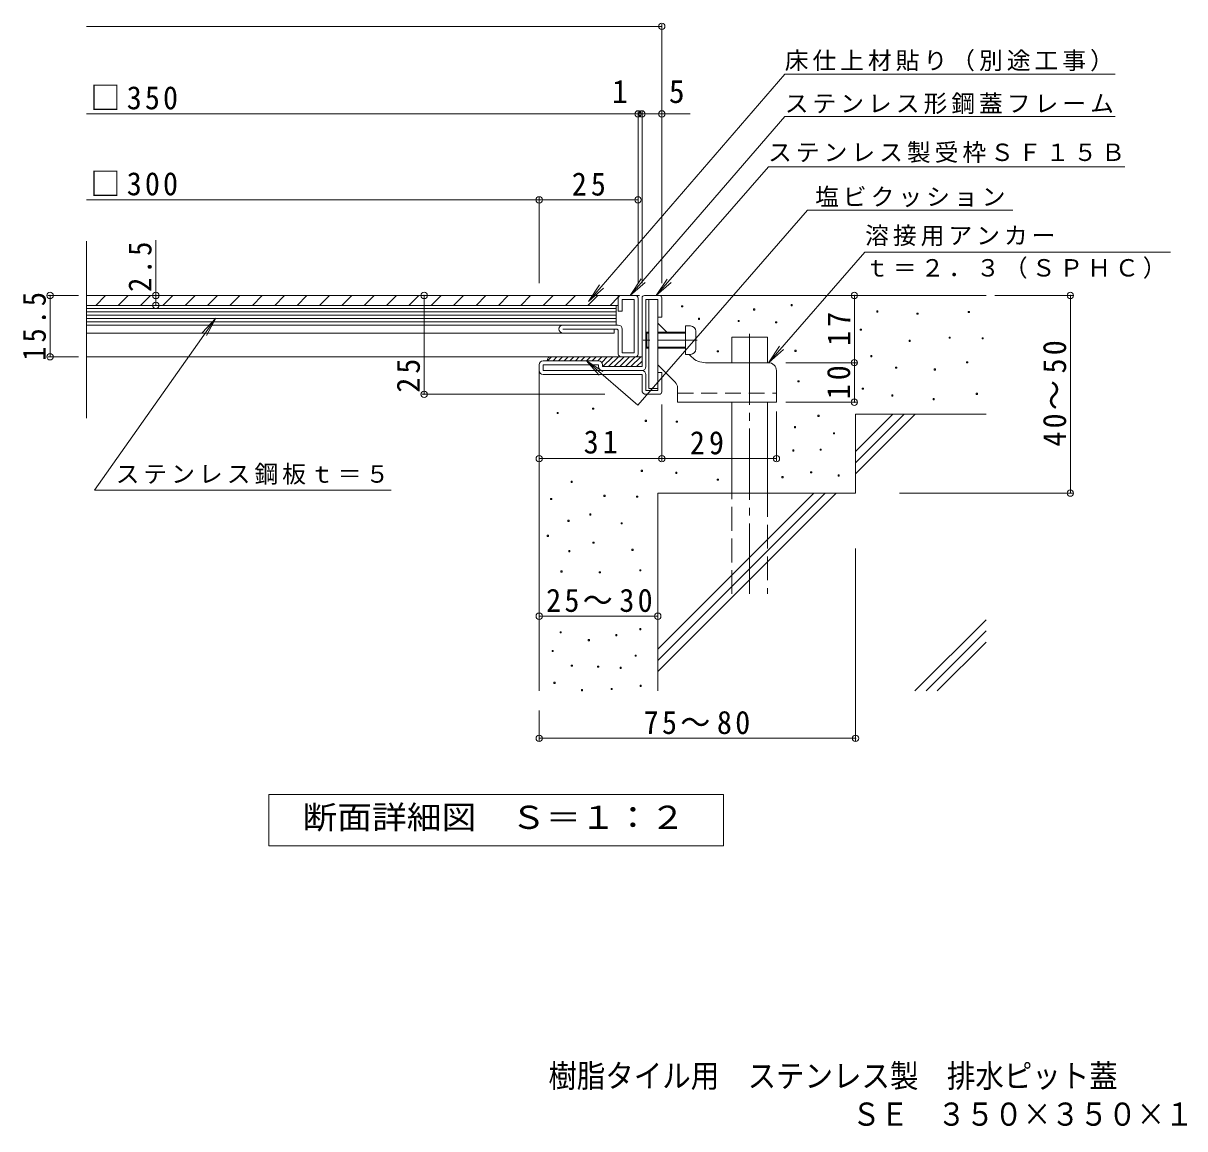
# Model space of a CAD drawing. Units: millimetres, scale not verified. Extents: x -310 to 247, y -275 to 236.
# Drawn here: x -309.8 to -16, y -274.9 to 4.7 of the extents above; entities that cross this region are included whole.
import ezdxf
from ezdxf.enums import TextEntityAlignment as Align

# ---------------------------------------------------------------- set-up
doc = ezdxf.new("R2010")
doc.units = ezdxf.units.MM
doc.header["$LTSCALE"] = 2
doc.header["$PDMODE"] = 32
doc.header["$PDSIZE"] = 1.6
for name, pattern in [('CHAIN1', [8, 5, -1, 1, -1]), ('CHAIN2', [12, 9, -1, 1, -1]), ('DASHED2', [3, 2, -1]), ('DASHED3', [4, 3, -1])]:
    doc.linetypes.add(name, pattern=pattern)
for name, color, linetype, lineweight in [('D-0', 7, 'Continuous', 9), ('D-1', 2, 'Continuous', 9), ('D-2', 3, 'Continuous', 9), ('D-3', 3, 'Continuous', 9), ('D-4', 7, 'Continuous', 9), ('D-5', 7, 'Continuous', 9), ('D-6', 6, 'Continuous', 9), ('D-9', 4, 'Continuous', 9), ('D-A', 2, 'Continuous', 9)]:
    doc.layers.add(name, color=color, linetype=linetype, lineweight=lineweight)
doc.layers.add('F-4_F-4ﾚｲﾔ', color=2, linetype='Continuous')
doc.styles.add('ＭＳ ゴシック', font='')
doc.styles.get('ＭＳ ゴシック').set_extended_font_data('MS Gothic')

msp = doc.modelspace()

# ---------------------------------------------------------------- linework, layer by layer
at = {"layer": 'D-0'}
for points in [[(-143.284, -67.041), (-143.284, -66.741), (-142.984, -66.741), (-142.984, -67.041)], [(-125.109, -67.826), (-125.109, -67.526), (-124.809, -67.526), (-124.809, -67.826)], [(-115.597, -66.746), (-115.597, -66.446), (-115.297, -66.446), (-115.297, -66.746)], [(-139.035, -70.201), (-139.035, -69.901), (-138.735, -69.901), (-138.735, -70.201)], [(-128.998, -70.726), (-128.998, -70.426), (-128.698, -70.426), (-128.698, -70.726)], [(-93.94, -68.325), (-93.94, -68.025), (-93.64, -68.025), (-93.64, -68.325)], [(-83.789, -68.866), (-83.789, -68.566), (-83.489, -68.566), (-83.489, -68.866)], [(-70.796, -68.46), (-70.796, -68.16), (-70.496, -68.16), (-70.496, -68.46)], [(-119.52, -71.061), (-119.52, -70.761), (-119.22, -70.761), (-119.22, -71.061)], [(-98.111, -72.93), (-98.111, -72.63), (-97.811, -72.63), (-97.811, -72.93)], [(-85.781, -75.743), (-85.781, -75.443), (-85.481, -75.443), (-85.481, -75.743)], [(-75.668, -74.957), (-75.668, -74.657), (-75.368, -74.657), (-75.368, -74.957)], [(-67.311, -75.109), (-67.311, -74.809), (-67.011, -74.809), (-67.011, -75.109)], [(-134.262, -78.417), (-134.262, -78.117), (-133.962, -78.117), (-133.962, -78.417)], [(-114.648, -78.286), (-114.648, -77.986), (-114.348, -77.986), (-114.348, -78.286)], [(-95.475, -79.622), (-95.475, -79.322), (-95.175, -79.322), (-95.175, -79.622)], [(-89.203, -82.537), (-89.203, -82.237), (-88.903, -82.237), (-88.903, -82.537)], [(-71.202, -81.183), (-71.202, -80.883), (-70.902, -80.883), (-70.902, -81.183)], [(-79.408, -83.007), (-79.408, -82.707), (-79.108, -82.707), (-79.108, -83.007)], [(-113.864, -86.001), (-113.864, -85.701), (-113.564, -85.701), (-113.564, -86.001)], [(-97.619, -87.866), (-97.619, -87.566), (-97.319, -87.566), (-97.319, -87.866)], [(-90.151, -89.575), (-90.151, -89.275), (-89.851, -89.275), (-89.851, -89.575)], [(-79.71, -90.52), (-79.71, -90.22), (-79.41, -90.22), (-79.41, -90.52)], [(-68.765, -89.169), (-68.765, -88.869), (-68.466, -88.869), (-68.466, -89.169)], [(-174.808, -94.026), (-174.808, -93.726), (-174.508, -93.726), (-174.508, -94.026)], [(-165.82, -92.921), (-165.82, -92.621), (-165.52, -92.621), (-165.52, -92.921)], [(-152.477, -95.998), (-152.477, -95.698), (-152.177, -95.698), (-152.177, -95.998)], [(-144.654, -96.214), (-144.654, -95.914), (-144.354, -95.914), (-144.354, -96.214)], [(-108.802, -94.729), (-108.802, -94.428), (-108.502, -94.428), (-108.502, -94.729)], [(-114.781, -97.58), (-114.781, -97.28), (-114.481, -97.28), (-114.481, -97.58)], [(-104.908, -99.16), (-104.908, -98.86), (-104.608, -98.86), (-104.608, -99.16)], [(-115.176, -103.504), (-115.176, -103.204), (-114.876, -103.204), (-114.876, -103.504)], [(-108.284, -103.276), (-108.284, -102.976), (-107.984, -102.976), (-107.984, -103.276)], [(-153.483, -108.638), (-153.483, -108.338), (-153.183, -108.338), (-153.183, -108.638)], [(-171.254, -111.403), (-171.254, -111.103), (-170.954, -111.103), (-170.954, -111.403)], [(-144.767, -109.158), (-144.767, -108.858), (-144.467, -108.858), (-144.467, -109.158)], [(-134.26, -110.883), (-134.26, -110.583), (-133.961, -110.583), (-133.961, -110.883)], [(-117.94, -110.218), (-117.94, -109.918), (-117.64, -109.918), (-117.64, -110.218)], [(-110.659, -109.016), (-110.659, -108.716), (-110.359, -108.716), (-110.359, -109.016)], [(-103.723, -109.823), (-103.723, -109.523), (-103.423, -109.523), (-103.423, -109.823)], [(-176.417, -115.747), (-176.417, -115.447), (-176.117, -115.447), (-176.117, -115.747)], [(-162.961, -114.957), (-162.961, -114.657), (-162.661, -114.657), (-162.661, -114.957)], [(-154.667, -115.188), (-154.667, -114.888), (-154.367, -114.888), (-154.367, -115.188)], [(-166.515, -119.696), (-166.515, -119.396), (-166.215, -119.396), (-166.215, -119.696)], [(-172.044, -121.276), (-172.044, -120.976), (-171.744, -120.976), (-171.744, -121.276)], [(-158.617, -121.901), (-158.617, -121.601), (-158.317, -121.601), (-158.317, -121.901)], [(-177.284, -125.075), (-177.284, -124.774), (-176.984, -124.774), (-176.984, -125.075)], [(-171.846, -128.976), (-171.846, -128.676), (-171.546, -128.676), (-171.546, -128.976)], [(-165.725, -126.804), (-165.725, -126.504), (-165.425, -126.504), (-165.425, -126.804)], [(-155.852, -128.615), (-155.852, -128.315), (-155.552, -128.315), (-155.552, -128.615)], [(-173.821, -134.11), (-173.821, -133.81), (-173.521, -133.81), (-173.521, -134.11)], [(-164.145, -134.308), (-164.145, -134.008), (-163.845, -134.008), (-163.845, -134.308)], [(-153.9, -133.821), (-153.9, -133.521), (-153.6, -133.521), (-153.6, -133.821)], [(-174.018, -149.477), (-174.018, -149.177), (-173.718, -149.177), (-173.718, -149.477)], [(-153.878, -148.687), (-153.878, -148.387), (-153.578, -148.387), (-153.578, -148.687)], [(-166.91, -151.452), (-166.91, -151.152), (-166.61, -151.152), (-166.61, -151.452)], [(-159.94, -150.219), (-159.94, -149.919), (-159.64, -149.919), (-159.64, -150.219)], [(-176.04, -154.216), (-176.04, -153.916), (-175.74, -153.916), (-175.74, -154.216)], [(-155.062, -155.401), (-155.062, -155.101), (-154.762, -155.101), (-154.762, -155.401)], [(-171.23, -157.932), (-171.23, -157.631), (-170.93, -157.631), (-170.93, -157.932)], [(-164.54, -158.165), (-164.54, -157.865), (-164.24, -157.865), (-164.24, -158.165)], [(-158.846, -158.491), (-158.846, -158.19), (-158.546, -158.19), (-158.546, -158.491)], [(-175.598, -162.276), (-175.598, -161.976), (-175.298, -161.976), (-175.298, -162.276)], [(-168.652, -164.135), (-168.652, -163.835), (-168.352, -163.835), (-168.352, -164.135)], [(-161.125, -163.833), (-161.125, -163.533), (-160.825, -163.533), (-160.825, -163.833)], [(-153.807, -163.043), (-153.807, -162.743), (-153.506, -162.743), (-153.506, -163.043)]]:
    msp.add_lwpolyline(points, close=True, dxfattribs=at)
at = {"layer": 'D-1'}
for p, q in [((-152.71, -64.135), (-148.91, -64.135)), ((-153.31, -82.135), (-153.31, -64.735)), ((-152.31, -82.135), (-152.31, -65.135)), ((-152.31, -65.135), (-149.31, -65.135)), ((-148.31, -64.735), (-148.31, -69.635)), ((-179.31, -83.135), (-179.31, -81.635)), ((-164.31, -80.635), (-178.31, -80.635)), ((-178.31, -83.135), (-178.31, -81.635)), ((-164.31, -81.635), (-178.31, -81.635)), ((-164.31, -82.135), (-164.31, -81.635)), ((-163.31, -81.635), (-163.31, -82.135)), ((-153.31, -82.135), (-163.31, -82.135)), ((-153.31, -83.135), (-178.31, -83.135)), ((-178.31, -84.135), (-153.31, -84.135)), ((-153.31, -88.135), (-153.31, -84.135)), ((-152.31, -84.135), (-152.31, -88.135)), ((-148.31, -83.635), (-149.31, -83.635)), ((-149.31, -88.135), (-149.31, -83.635)), ((-148.31, -88.535), (-148.31, -83.635)), ((-152.31, -88.135), (-149.31, -88.135)), ((-152.31, -89.135), (-148.91, -89.135))]:
    msp.add_line(p, q, dxfattribs=at)
msp.add_lwpolyline([(-148.31, -69.635), (-149.31, -69.635), (-149.31, -65.135)], dxfattribs=at)
for centre, radius, start, end in [((-152.71, -64.735), 0.6, 90, 180), ((-148.91, -64.735), 0.6, 0, 90), ((-178.31, -81.635), 1, 90, 180), ((-164.31, -81.635), 1, 0, 90), ((-163.31, -82.135), 1, 180, 270), ((-153.31, -82.135), 1, 270, 0), ((-178.31, -83.135), 1, 180, 270), ((-153.31, -84.135), 1, 0, 90), ((-152.31, -88.135), 1, 180, 270), ((-148.91, -88.535), 0.6, 270, 0)]:
    msp.add_arc(centre, radius, start, end, dxfattribs=at)
at = {"layer": 'D-2'}
for p, q in [((-293.843, -95.184), (-293.843, -50.395)), ((-293.843, -64.134), (-159.31, -64.134)), ((-159.31, -64.134), (-159.31, -68.135)), ((-155.01, -64.135), (-158.61, -64.135)), ((-158.31, -65.135), (-155.31, -65.135)), ((-158.31, -68.135), (-158.31, -65.135)), ((-155.31, -65.135), (-155.31, -78.635)), ((-154.31, -78.935), (-154.31, -64.835)), ((-159.31, -68.135), (-158.31, -68.135)), ((-173.31, -71.635), (-159.31, -71.635)), ((-159.81, -72.635), (-173.31, -72.635)), ((-160.31, -73.635), (-160.31, -72.635)), ((-159.31, -78.935), (-159.31, -73.135)), ((-158.31, -78.635), (-158.31, -72.635)), ((-293.843, -73.635), (-160.31, -73.635)), ((-155.31, -78.635), (-158.31, -78.635)), ((-155.01, -79.635), (-293.843, -79.635))]:
    msp.add_line(p, q, dxfattribs=at)
at = {"layer": 'D-2', "color": 4}
for p, q in [((-293.843, -66.634), (-159.31, -66.634)), ((-293.843, -67.467), (-159.81, -67.467)), ((-293.843, -68.301), (-159.81, -68.301)), ((-293.843, -69.134), (-159.81, -69.134)), ((-293.843, -69.967), (-159.81, -69.967)), ((-293.843, -70.801), (-159.81, -70.801))]:
    msp.add_line(p, q, dxfattribs=at)
msp.add_lwpolyline([(-293.843, -71.634), (-159.81, -71.634), (-159.81, -66.634)], dxfattribs=at)
at = {"layer": 'D-2'}
for centre, radius, start, end in [((-158.61, -64.835), 0.7, 90, 180), ((-155.01, -64.835), 0.7, 0, 90), ((-173.31, -72.635), 1, 90, 270), ((-159.81, -73.135), 0.5, 0, 90), ((-159.31, -72.635), 1, 0, 90), ((-158.61, -78.935), 0.7, 180, 270), ((-155.01, -78.935), 0.7, 270, 352.98354)]:
    msp.add_arc(centre, radius, start, end, dxfattribs=at)
at = {"layer": 'D-3'}
for p, q in [((-151.61, -65.135), (-151.61, -87.635)), ((-151.61, -65.135), (-149.31, -65.135)), ((-149.31, -65.135), (-149.31, -87.635)), ((-147.01, -73.435), (-149.31, -71.135)), ((-140.774, -79.67), (-141.41, -79.035)), ((-144.895, -86.085), (-149.31, -81.67)), ((-121.31, -81.135), (-137.239, -81.135)), ((-119.31, -83.135), (-119.31, -91.135)), ((-151.61, -87.635), (-149.31, -87.635)), ((-144.31, -87.499), (-144.31, -91.135)), ((-144.31, -91.135), (-119.31, -91.135))]:
    msp.add_line(p, q, dxfattribs=at)
at = {"layer": 'D-3', "linetype": 'CHAIN1'}
msp.add_line((-139.322, -75.435), (-153.056, -75.435), dxfattribs=at)
at = {"layer": 'D-3', "linetype": 'DASHED2'}
msp.add_line((-144.31, -88.835), (-119.31, -88.835), dxfattribs=at)
at = {"layer": 'D-3'}
for centre, radius, start, end in [((-137.239, -76.135), 5, 225, 270), ((-121.31, -83.135), 2, 0, 90), ((-146.31, -87.499), 2, 0, 45.00024)]:
    msp.add_arc(centre, radius, start, end, dxfattribs=at)
at = {"layer": 'D-4'}
for p, q in [((-293.843, 3.938), (-148.31, 3.938)), ((-148.31, -61.044), (-148.31, 4.539)), ((-154.31, -61.044), (-154.31, -17.601)), ((-153.309, -61.044), (-153.309, -17.601)), ((-293.843, -18.201), (-141.092, -18.201)), ((-293.843, -39.951), (-179.31, -39.951)), ((-179.31, -61.044), (-179.31, -39.351)), ((-179.31, -39.951), (-154.31, -39.951)), ((-276.272, -66.634), (-276.272, -50.158)), ((-295.784, -64.135), (-303.611, -64.135)), ((-303.011, -79.635), (-303.011, -64.135)), ((-153.939, -64.135), (-209.006, -64.135)), ((-208.406, -89.135), (-208.406, -64.135)), ((-99.595, -81.135), (-99.595, -64.135)), ((-64.104, -64.135), (-44.373, -64.135)), ((-44.972, -114.135), (-44.972, -64.135)), ((-295.784, -79.635), (-303.611, -79.635)), ((-116.944, -81.135), (-98.995, -81.135)), ((-99.595, -91.135), (-99.595, -81.135)), ((-162.68, -89.135), (-209.006, -89.135)), ((-148.31, -91.728), (-148.31, -105.997)), ((-119.31, -93.5), (-119.31, -105.997)), ((-116.944, -91.135), (-98.995, -91.135)), ((-148.31, -105.397), (-179.31, -105.397)), ((-148.31, -105.397), (-119.31, -105.397)), ((-88.154, -114.135), (-44.373, -114.135)), ((-99.309, -128.11), (-99.309, -176.752)), ((-179.31, -145.259), (-149.31, -145.259)), ((-179.31, -169.135), (-179.31, -176.752)), ((-179.31, -176.152), (-99.309, -176.152))]:
    msp.add_line(p, q, dxfattribs=at)
for p in [(-148.31, 3.938), (-154.31, -18.201), (-153.309, -18.201), (-148.31, -18.201), (-179.31, -39.951), (-154.31, -39.951), (-303.011, -64.135), (-276.272, -64.134), (-208.406, -64.135), (-99.595, -64.135), (-44.972, -64.135), (-276.272, -66.634), (-303.011, -79.635), (-99.595, -81.135), (-208.406, -89.135), (-99.595, -91.135), (-179.31, -105.397), (-148.31, -105.397), (-119.31, -105.397), (-44.972, -114.135), (-179.31, -145.259), (-149.31, -145.259), (-179.31, -176.152), (-99.309, -176.152)]:
    msp.add_point(p, dxfattribs=at)
at = {"layer": 'D-5'}
for p, q in [((-117.206, -8.189), (-166.81, -65.637)), ((-117.206, -8.189), (-33.629, -8.189)), ((-117.206, -18.886), (-156.276, -64.135)), ((-117.206, -18.886), (-33.629, -18.886)), ((-121.34, -31.553), (-149.698, -64.135)), ((-121.34, -31.553), (-31.182, -31.553)), ((-111.441, -42.525), (-154.406, -91.89)), ((-111.441, -42.525), (-59.564, -42.525)), ((-166.81, -65.637), (-164.064, -61.459)), ((-156.276, -64.135), (-153.531, -59.956)), ((-156.276, -64.135), (-152.543, -60.809)), ((-149.698, -64.135), (-146.936, -59.967)), ((-149.698, -64.135), (-145.951, -60.824)), ((-166.81, -65.637), (-163.076, -62.312)), ((-291.816, -113.355), (-261.125, -69.868)), ((-261.125, -69.868), (-264.517, -73.542)), ((-261.125, -69.868), (-263.45, -74.295)), ((-121.31, -81.135), (-118.547, -76.967)), ((-121.31, -81.135), (-117.563, -77.824)), ((-167.416, -80.567), (-163.248, -83.329)), ((-291.816, -113.355), (-216.765, -113.355))]:
    msp.add_line(p, q, dxfattribs=at)
for points in [[(-121.31, -81.135), (-96.96, -53.159), (-19.62, -53.159)], [(-154.406, -91.89), (-167.416, -80.567), (-164.105, -84.314)]]:
    msp.add_lwpolyline(points, dxfattribs=at)
at = {"layer": 'D-5', "color": 2}
msp.add_lwpolyline([(-247.709, -203.323), (-247.709, -190.324), (-132.708, -190.324), (-132.708, -203.323)], close=True, dxfattribs=at)
at = {"layer": 'D-6'}
for p, q in [((-148.91, -64.135), (-66.309, -64.135)), ((-130.609, -74.635), (-121.609, -74.635)), ((-130.609, -81.135), (-130.609, -74.635)), ((-121.609, -81.135), (-121.609, -74.635)), ((-179.31, -83.135), (-179.31, -164.135)), ((-130.609, -114.135), (-130.609, -91.135)), ((-121.609, -114.135), (-121.609, -91.135)), ((-99.31, -94.135), (-66.309, -94.135)), ((-99.31, -94.135), (-99.31, -114.135)), ((-99.31, -103.603), (-89.842, -94.135)), ((-99.31, -106.431), (-87.013, -94.135)), ((-99.31, -109.259), (-84.185, -94.135)), ((-149.31, -114.135), (-149.31, -164.135)), ((-149.31, -114.135), (-99.31, -114.135)), ((-149.309, -153.603), (-109.842, -114.135)), ((-149.309, -156.431), (-107.013, -114.135)), ((-149.309, -159.259), (-104.185, -114.135)), ((-84.303, -164.135), (-66.309, -146.141)), ((-81.475, -164.135), (-66.309, -148.969)), ((-78.647, -164.135), (-66.309, -151.797))]:
    msp.add_line(p, q, dxfattribs=at)
at = {"layer": 'D-6', "linetype": 'CHAIN2'}
msp.add_line((-126.109, -73.819), (-126.109, -139.635), dxfattribs=at)
at = {"layer": 'D-6', "linetype": 'DASHED3'}
for p, q in [((-130.609, -139.635), (-130.609, -114.135)), ((-121.609, -114.135), (-121.609, -139.635))]:
    msp.add_line(p, q, dxfattribs=at)
at = {"layer": 'D-9'}
for p, q in [((-176.233, -79.635), (-177.233, -80.635)), ((-176.31, -79.635), (-153.31, -79.635)), ((-174.819, -79.635), (-175.819, -80.635)), ((-173.405, -79.635), (-174.405, -80.635)), ((-171.991, -79.635), (-172.99, -80.635)), ((-170.576, -79.635), (-171.576, -80.635)), ((-169.162, -79.635), (-170.162, -80.635)), ((-167.748, -79.635), (-168.748, -80.635)), ((-166.334, -79.635), (-167.334, -80.635)), ((-164.92, -79.635), (-165.919, -80.635)), ((-163.505, -79.635), (-164.505, -80.635)), ((-162.091, -79.635), (-163.502, -81.046)), ((-160.677, -79.635), (-163.177, -82.135)), ((-159.263, -79.635), (-161.762, -82.135)), ((-157.848, -79.635), (-160.348, -82.135)), ((-156.434, -79.635), (-158.934, -82.135)), ((-155.02, -79.635), (-157.52, -82.135)), ((-153.606, -79.635), (-156.106, -82.135)), ((-153.31, -80.753), (-154.691, -82.135))]:
    msp.add_line(p, q, dxfattribs=at)
msp.add_arc((-176.31, -80.635), 1, 90, 180, dxfattribs=at)
at = {"layer": 'D-A'}
for p, q in [((-291.456, -66.634), (-288.956, -64.134)), ((-285.799, -66.634), (-283.299, -64.134)), ((-280.142, -66.634), (-277.642, -64.134)), ((-274.485, -66.634), (-271.985, -64.134)), ((-268.828, -66.634), (-266.328, -64.134)), ((-263.171, -66.634), (-260.671, -64.134)), ((-257.515, -66.634), (-255.015, -64.134)), ((-251.858, -66.634), (-249.358, -64.134)), ((-246.201, -66.634), (-243.701, -64.134)), ((-240.544, -66.634), (-238.044, -64.134)), ((-234.887, -66.634), (-232.387, -64.134)), ((-229.23, -66.634), (-226.73, -64.134)), ((-223.573, -66.634), (-221.073, -64.134)), ((-217.917, -66.634), (-215.417, -64.134)), ((-212.26, -66.634), (-209.76, -64.134)), ((-206.603, -66.634), (-204.103, -64.134)), ((-200.946, -66.634), (-198.446, -64.134)), ((-195.289, -66.634), (-192.789, -64.134)), ((-189.632, -66.634), (-187.132, -64.134)), ((-183.975, -66.634), (-181.475, -64.134)), ((-178.318, -66.634), (-175.819, -64.134)), ((-172.662, -66.634), (-170.162, -64.134)), ((-167.005, -66.634), (-164.505, -64.134)), ((-161.348, -66.634), (-159.31, -64.596))]:
    msp.add_line(p, q, dxfattribs=at)
at = {"layer": 'D-A', "color": 7}
for p, q in [((-151.61, -73.435), (-152.06, -73.435)), ((-142.31, -73.435), (-149.31, -73.435)), ((-139.71, -77.735), (-139.71, -73.135)), ((-151.61, -73.685), (-152.31, -73.685)), ((-142.31, -73.685), (-149.31, -73.685)), ((-152.06, -77.435), (-152.31, -77.185)), ((-151.61, -77.185), (-152.31, -77.185)), ((-151.61, -77.435), (-152.06, -77.435)), ((-142.31, -77.185), (-149.31, -77.185)), ((-142.31, -77.435), (-149.31, -77.435)), ((-141.01, -79.035), (-142.31, -79.035))]:
    msp.add_line(p, q, dxfattribs=at)
for points in [[(-152.06, -77.435), (-152.06, -73.435), (-152.31, -73.685)], [(-141.01, -71.835), (-142.31, -71.835), (-142.31, -79.035)]]:
    msp.add_lwpolyline(points, dxfattribs=at)
for centre, start, end in [((-141.01, -73.135), 0, 90), ((-141.01, -77.735), 270, 0)]:
    msp.add_arc(centre, 1.3, start, end, dxfattribs=at)

# ---------------------------------------------------------------- texts
at = {"layer": 'D-4', "color": 2, "style": 'ＭＳ ゴシック'}
for s, p in [('1', (-160.898, -17.201)), ('5', (-146.527, -17.201))]:
    msp.add_text(s, height=5.865, dxfattribs=at).set_placement(p, align=Align.BOTTOM_LEFT)
at = {"layer": 'D-4', "color": 2, "char_height": 5.865, "attachment_point": 7, "style": 'ＭＳ ゴシック'}
for s, insert in [('\\T1.21;\\W0.95;□350', (-292.816, -17.201)), ('\\T1.21;\\W0.95;□300', (-292.816, -38.951)), ('\\T1.27;\\W0.95;25', (-171.059, -38.951)), ('\\T1.27;\\W0.95;31', (-168.06, -104.197)), ('\\T1.22;\\W0.95;25～30', (-177.56, -144.259)), ('\\T1.22;\\W0.95;75～80', (-152.883, -175.152))]:
    msp.add_mtext(s, dxfattribs=dict(at, insert=insert))
for s, insert, rotation in [('\\T1.27;\\W0.9;2.5', (-277.272, -63.234), 90), ('\\T1.28;\\W0.9;15.5', (-304.011, -80.635), 90), ('\\T1.27;\\W0.95;17', (-100.595, -76.885), 90), ('\\T1.22;\\W0.95;40～50', (-45.972, -102.385), 90), ('\\T1.27;\\W0.95;25', (-209.406, -88.727), 90), ('\\T1.27;\\W0.95;10', (-100.595, -90.385), 90), ('\\T1.27;\\W0.95;29', (-141.193, -104.397), 0.001)]:
    msp.add_mtext(s, dxfattribs=dict(at, insert=insert, rotation=rotation))
at = {"layer": 'D-5', "color": 2, "style": 'ＭＳ ゴシック', "width": 1.1}
msp.add_text('断面詳細図\u3000Ｓ＝１：２', height=5.865, dxfattribs=at).set_placement((-239.208, -200.824), align=Align.BOTTOM_LEFT)
at = {"layer": 'D-5', "char_height": 4.399, "attachment_point": 7, "style": 'ＭＳ ゴシック'}
for s, insert in [('\\T1.17;床仕上材貼り（別途工事）', (-117.206, -7.467)), ('\\T1.17;ステンレス形鋼蓋フレーム', (-117.206, -18.273)), ('\\T1.17;ステンレス製受枠ＳＦ１５Ｂ', (-121.412, -30.601)), ('\\T1.17;塩ビクッション', (-109.514, -41.821)), ('\\T1.17;溶接用アンカー', (-96.872, -51.666)), ('\\T1.17;ｔ＝２．３（ＳＰＨＣ）', (-96.872, -59.911)), ('\\T1.17;ステンレス鋼板ｔ＝５', (-286.418, -111.978))]:
    msp.add_mtext(s, dxfattribs=dict(at, insert=insert))
at = {"layer": 'F-4_F-4ﾚｲﾔ', "style": 'ＭＳ ゴシック', "width": 0.9}
for s, p in [('樹脂タイル用\u3000ステンレス製\u3000排水ピット蓋', (-176.993, -266.227)), ('ＳＥ\u3000３５０×３５０×１５＋ＳＦ１５Ｂ（四方枠）', (-100.196, -275.913))]:
    msp.add_text(s, height=5.865, dxfattribs=at).set_placement(p, align=Align.BOTTOM_LEFT)

doc.saveas('drawing.dxf')
